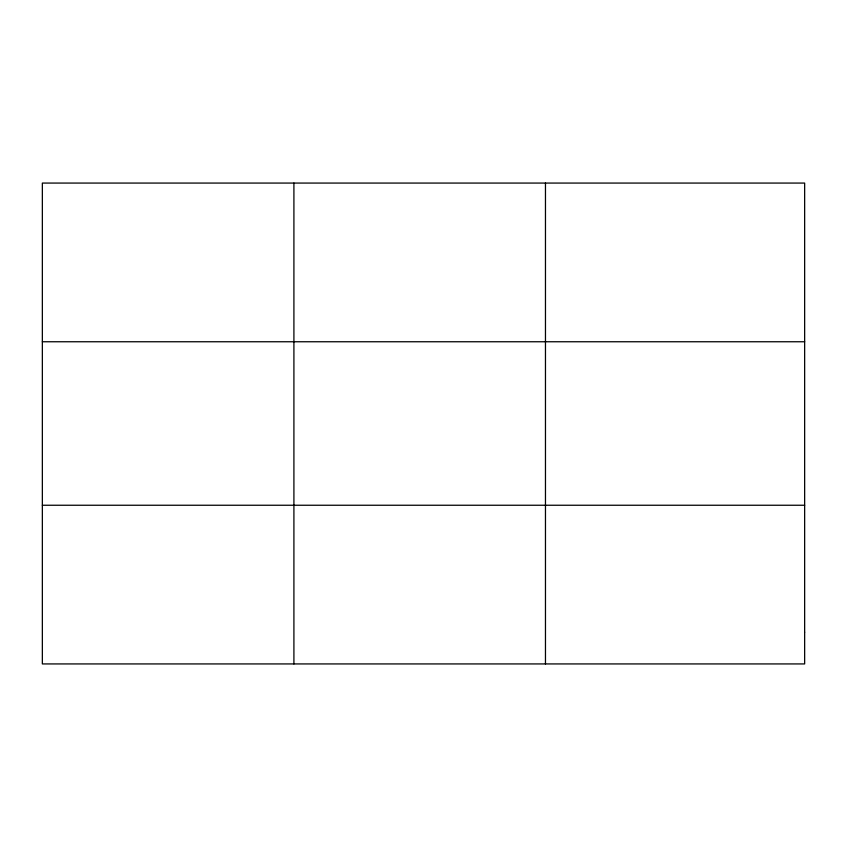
<?xml version="1.0" encoding="UTF-8"?>
<svg xmlns="http://www.w3.org/2000/svg" width="847" height="847" viewBox="0 0 847 847"><rect width="100%" height="100%" fill="white"/><g stroke="black" fill="none" stroke-linecap="round" stroke-linejoin="round"><path stroke-width="1.27" d="M293.909 663.932L293.909 183.068M545.468 663.932L545.468 183.068M42.35 341.754L804.65 341.754M42.35 505.246L804.65 505.246M804.65 632.201L804.65 663.932L42.35 663.932L42.35 183.068L804.65 183.068L804.65 632.201"/></g></svg>
